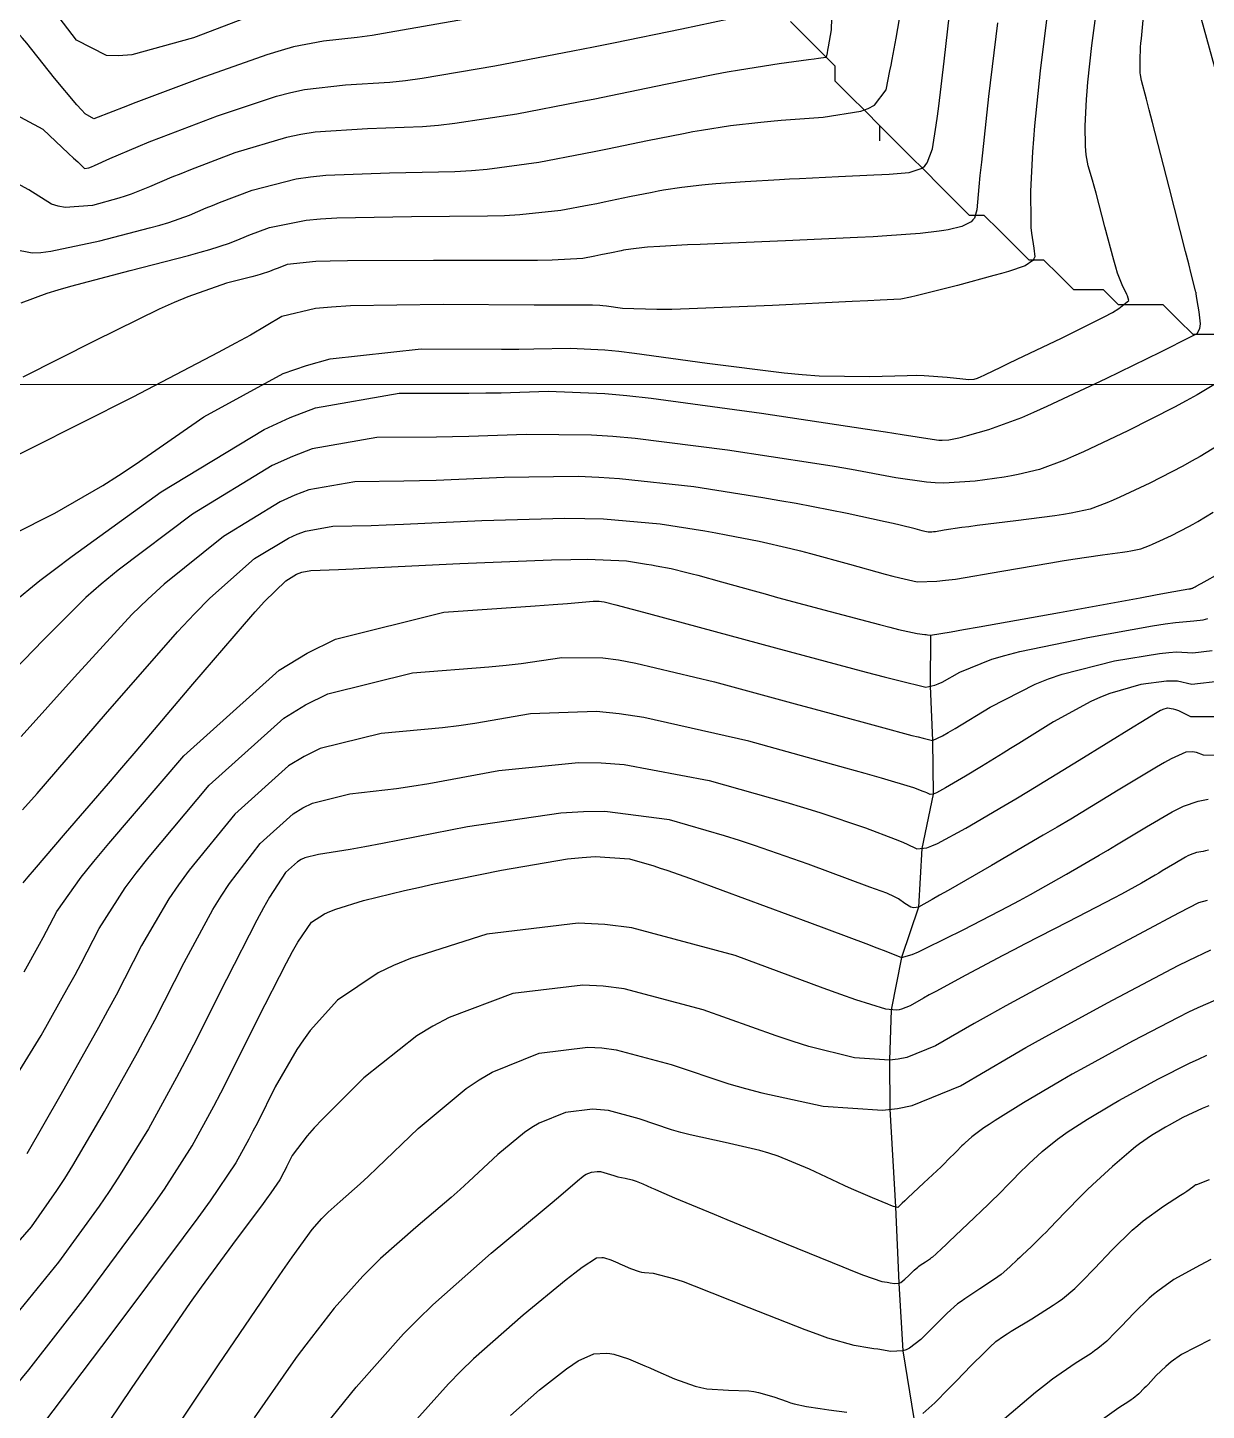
# Model space of a CAD drawing. Header units: metres. Extents: x 837117 to 838477, y 1189012 to 1191015.
# Drawn here: x 838161.7 to 838240.8, y 1189745.1 to 1189837.8 of the extents above; entities that cross this region are included whole.
import ezdxf

# ---------------------------------------------------------------- set-up
doc = ezdxf.new("R2010")
doc.units = ezdxf.units.M
doc.header["$LTSCALE"] = 0.3
doc.layers.add('COORD', color=7, linetype='Continuous', lineweight=20)
doc.layers.add('DRENAJE', color=5, linetype='Continuous', lineweight=25)
doc.layers.add('COTAS 10', color=1, linetype='Continuous')
doc.layers.add('COTAS INT', color=252, linetype='Continuous')

msp = doc.modelspace()

# ---------------------------------------------------------------- linework, layer by layer
at = {"layer": 'COORD'}
msp.add_line((837476.514, 1189813.872), (838476.514, 1189813.872), dxfattribs=at)
at = {"layer": 'COTAS 10'}
for points, elevation in [([(838230.134, 1189839.043), (838229.617, 1189834.891), (838229.243, 1189831.22), (838229.168, 1189830.32), (838229.104, 1189829.47), (838228.976, 1189826.823), (838228.98, 1189824.83), (838229.001, 1189824.392), (838229.029, 1189824.005), (838229.202, 1189823.02), (838229.248, 1189822.435), (838229.197, 1189822.299), (838229.119, 1189822.175), (838228.606, 1189821.824), (838227.489, 1189821.455), (838227.029, 1189821.32), (838226.505, 1189821.171), (838224.068, 1189820.516), (838221.746, 1189819.917), (838221.293, 1189819.804), (838220.923, 1189819.714), (838220.274, 1189819.58), (838218.886, 1189819.525), (838218.05, 1189819.486), (838217.019, 1189819.436), (838211.662, 1189819.167), (838206.082, 1189818.931), (838204.91, 1189818.902), (838203.899, 1189818.889), (838201.595, 1189818.973), (838200.527, 1189819.12), (838200.295, 1189819.147), (838200.091, 1189819.168), (838199.585, 1189819.191), (838197.854, 1189819.188), (838196.878, 1189819.192), (838195.686, 1189819.197), (838189.585, 1189819.235), (838183.36, 1189819.14), (838182.089, 1189819.063), (838181.014, 1189818.963), (838178.77, 1189818.419), (838176.65, 1189817.173), (838175.654, 1189816.631), (838174.482, 1189816.004), (838168.77, 1189813.026), (838161.839, 1189809.531), (838159.898, 1189808.577)], 1840), ([(838160.308, 1189832.277), (838162.732, 1189830.996), (838164.463, 1189829.365), (838164.797, 1189829.048), (838165.069, 1189828.79), (838165.53, 1189828.342), (838165.823, 1189828.407), (838165.989, 1189828.472), (838166.193, 1189828.557), (838167.235, 1189829.031), (838169.121, 1189829.838), (838169.856, 1189830.133), (838170.683, 1189830.458), (838174.438, 1189831.889), (838178.406, 1189833.199), (838179.368, 1189833.448), (838180.27, 1189833.647), (838183.033, 1189833.954), (838186.012, 1189834.14), (838187.05, 1189834.263), (838188.18, 1189834.418), (838193.033, 1189835.233), (838198.278, 1189836.233), (838199.656, 1189836.504), (838201.001, 1189836.773), (838205.59, 1189837.719), (838209.796, 1189838.612)], 1830), ([(838161.376, 1189785.347), (838162.347, 1189786.433), (838166.934, 1189791.77), (838171.772, 1189797.29), (838172.901, 1189798.491), (838173.94, 1189799.55), (838176.934, 1189802.192), (838179.199, 1189803.571), (838179.778, 1189803.833), (838180.336, 1189804.043), (838182.178, 1189804.37), (838184.749, 1189804.421), (838185.767, 1189804.457), (838186.917, 1189804.502), (838192.178, 1189804.746), (838197.738, 1189804.898), (838199.077, 1189804.885), (838200.33, 1189804.849), (838204.131, 1189804.519), (838207.118, 1189804.048), (838207.857, 1189803.921), (838208.559, 1189803.797), (838210.775, 1189803.364), (838212.902, 1189802.87), (838213.547, 1189802.708), (838214.216, 1189802.534), (838216.836, 1189801.812), (838219.22, 1189801.149), (838219.741, 1189801.012), (838220.201, 1189800.895), (838221.359, 1189800.64), (838222.696, 1189800.672), (838223.27, 1189800.736), (838223.931, 1189800.824), (838227.054, 1189801.341), (838230.336, 1189801.919), (838231.098, 1189802.046), (838231.796, 1189802.158), (838233.789, 1189802.443), (838235.144, 1189802.621), (838235.44, 1189802.666), (838235.702, 1189802.71), (838236.363, 1189802.85), (838236.947, 1189803.067), (838237.16, 1189803.157), (838237.395, 1189803.262), (838238.431, 1189803.75), (838239.577, 1189804.339), (838239.882, 1189804.507), (838240.182, 1189804.678), (838241.219, 1189805.31)], 1850), ([(838160.035, 1189755.149), (838161.982, 1189757.382), (838163.677, 1189759.814), (838164.197, 1189760.622), (838164.738, 1189761.489), (838166.876, 1189765.106), (838169.08, 1189769.072), (838169.664, 1189770.158), (838170.235, 1189771.24), (838172.2, 1189775.106), (838174.132, 1189778.662), (838174.683, 1189779.549), (838175.24, 1189780.394), (838177.306, 1189783.092), (838179.512, 1189785.075), (838180.157, 1189785.469), (838180.817, 1189785.795), (838183.323, 1189786.415), (838186.439, 1189786.766), (838187.484, 1189786.924), (838188.608, 1189787.108), (838193.323, 1189787.991), (838198.665, 1189788.528), (838200.184, 1189788.494), (838201.72, 1189788.38), (838207.413, 1189787.311), (838212.554, 1189785.86), (838213.743, 1189785.507), (838214.83, 1189785.174), (838217.905, 1189784.146), (838219.9, 1189783.384), (838220.305, 1189783.22), (838220.646, 1189783.075), (838221.347, 1189782.72), (838222.024, 1189782.796), (838222.35, 1189782.924), (838222.736, 1189783.098), (838224.63, 1189784.11), (838227.187, 1189785.609), (838227.99, 1189786.09), (838228.835, 1189786.599), (838232.23, 1189788.674), (838235.852, 1189790.908), (838236.359, 1189791.22), (838237.36, 1189791.837), (838237.694, 1189792.02), (838237.781, 1189792.059), (838237.864, 1189792.094), (838238.145, 1189792.175), (838238.544, 1189792.118), (838238.703, 1189792.065), (838238.883, 1189791.996), (838239.708, 1189791.613), (838241.502, 1189791.601)], 1860), ([(838170.792, 1189742.582), (838174.515, 1189748.121), (838178.09, 1189753.382), (838178.825, 1189754.451), (838179.449, 1189755.351), (838180.784, 1189757.201), (838181.448, 1189757.947), (838181.65, 1189758.151), (838181.86, 1189758.354), (838182.68, 1189759.08), (838184.012, 1189760.27), (838184.544, 1189760.766), (838185.147, 1189761.334), (838187.912, 1189763.984), (838191.118, 1189766.657), (838191.998, 1189767.239), (838192.875, 1189767.752), (838196.016, 1189769.034), (838199.27, 1189769.426), (838200.219, 1189769.377), (838201.188, 1189769.261), (838204.86, 1189768.274), (838208.742, 1189766.974), (838209.844, 1189766.66), (838210.957, 1189766.366), (838215.074, 1189765.47), (838219.035, 1189765.214), (838220.05, 1189765.323), (838221.03, 1189765.511), (838224.273, 1189766.84), (838227.616, 1189768.812), (838228.66, 1189769.405), (838229.754, 1189770.019), (838234.131, 1189772.404), (838238.059, 1189774.481), (838238.871, 1189774.9), (838239.564, 1189775.251), (838241.068, 1189775.954)], 1870), ([(838241.059, 1189755.182), (838240.343, 1189754.82), (838238.586, 1189753.849), (838237.505, 1189753.077), (838237.214, 1189752.84), (838236.928, 1189752.594), (838235.928, 1189751.623), (838235.054, 1189750.702), (838234.847, 1189750.487), (838234.656, 1189750.29), (838234.094, 1189749.722), (838233.487, 1189749.216), (838233.268, 1189749.057), (838233.026, 1189748.891), (838231.965, 1189748.224), (838230.435, 1189747.156), (838229.896, 1189746.738), (838229.307, 1189746.265), (838226.767, 1189744.115)], 1880)]:
    msp.add_lwpolyline(points, dxfattribs=dict(at, elevation=elevation))
at = {"layer": 'COTAS INT'}
for points, elevation in [([(838160.741, 1189803.841), (838163.534, 1189805.249), (838166.751, 1189807.104), (838167.801, 1189807.769), (838168.92, 1189808.501), (838173.534, 1189811.692), (838178.849, 1189814.596), (838180.409, 1189815.147), (838182.008, 1189815.587), (838188.104, 1189816.262), (838193.498, 1189816.242), (838194.656, 1189816.245), (838195.667, 1189816.251), (838198.104, 1189816.302), (838200.416, 1189816.195), (838201.349, 1189816.1), (838202.409, 1189815.978), (838207.293, 1189815.306), (838212.439, 1189814.647), (838213.664, 1189814.533), (838214.802, 1189814.45), (838218.19, 1189814.398), (838220.703, 1189814.481), (838221.29, 1189814.483), (838221.829, 1189814.475), (838223.385, 1189814.369), (838224.422, 1189814.244), (838224.635, 1189814.225), (838224.816, 1189814.212), (838225.199, 1189814.22), (838225.418, 1189814.299), (838225.494, 1189814.332), (838225.578, 1189814.368), (838225.939, 1189814.537), (838226.968, 1189815.032), (838227.473, 1189815.274), (838228.074, 1189815.561), (838231.04, 1189816.977), (838233.917, 1189818.407), (838234.461, 1189818.702), (838234.897, 1189818.954), (838235.56, 1189819.502), (838235.467, 1189819.805), (838235.427, 1189819.903), (838235.38, 1189820.007), (838235.156, 1189820.432), (838234.809, 1189821.329), (838234.684, 1189821.73), (838234.547, 1189822.197), (838233.948, 1189824.434), (838233.364, 1189826.688), (838233.237, 1189827.165), (838233.124, 1189827.578), (838232.841, 1189828.538), (838232.697, 1189829.279), (838232.672, 1189829.553), (838232.654, 1189829.858), (838232.644, 1189831.208), (838232.73, 1189832.974), (838232.772, 1189833.541), (838232.823, 1189834.142), (838233.072, 1189836.591), (838233.517, 1189839.971)], 1842), ([(838215.642, 1189839.205), (838215.604, 1189837.656), (838215.397, 1189836.505), (838215.358, 1189836.284), (838215.326, 1189836.105), (838215.273, 1189835.813), (838215.267, 1189835.799), (838215.265, 1189835.796), (838215.262, 1189835.794), (838215.249, 1189835.79), (838214.757, 1189835.724), (838214.452, 1189835.682), (838214.075, 1189835.631), (838212.102, 1189835.362), (838209.444, 1189834.947), (838208.634, 1189834.804), (838207.792, 1189834.648), (838204.487, 1189833.983), (838200.819, 1189833.225), (838199.749, 1189833.012), (838198.655, 1189832.797), (838194.509, 1189832.006), (838190.36, 1189831.365), (838189.264, 1189831.245), (838188.191, 1189831.15), (838184.509, 1189831.011), (838180.995, 1189830.778), (838180.029, 1189830.622), (838179.064, 1189830.427), (838175.605, 1189829.394), (838172.632, 1189828.26), (838171.975, 1189828.002), (838171.39, 1189827.767), (838169.876, 1189827.118), (838168.656, 1189826.626), (838168.256, 1189826.49), (838167.83, 1189826.354), (838166.066, 1189825.864), (838164.231, 1189825.729), (838163.76, 1189825.817), (838163.305, 1189825.96), (838161.795, 1189826.927), (838160.218, 1189827.775)], 1832), ([(838191.463, 1189838.443), (838185.966, 1189837.464), (838184.812, 1189837.277), (838183.818, 1189837.128), (838181.557, 1189836.896), (838179.545, 1189836.516), (838178.707, 1189836.273), (838177.748, 1189835.971), (838173.27, 1189834.384), (838168.974, 1189832.769), (838168.128, 1189832.448), (838167.432, 1189832.183), (838166.162, 1189831.684), (838165.577, 1189832.018), (838165.313, 1189832.278), (838165.005, 1189832.611), (838163.522, 1189834.417), (838162.001, 1189836.342), (838161.669, 1189836.75), (838161.374, 1189837.102), (838160.63, 1189837.922)], 1828), ([(838161.284, 1189819.339), (838163.017, 1189819.989), (838163.754, 1189820.215), (838164.603, 1189820.462), (838168.598, 1189821.521), (838172.492, 1189822.524), (838173.277, 1189822.735), (838173.935, 1189822.918), (838175.254, 1189823.337), (838175.964, 1189823.641), (838176.238, 1189823.751), (838176.546, 1189823.872), (838177.94, 1189824.404), (838180.381, 1189824.883), (838181.35, 1189824.971), (838182.446, 1189825.039), (838187.461, 1189825.127), (838192.55, 1189825.168), (838193.692, 1189825.208), (838194.718, 1189825.26), (838197.461, 1189825.551), (838199.378, 1189825.917), (838199.884, 1189826.016), (838200.379, 1189826.115), (838202.075, 1189826.465), (838203.603, 1189826.773), (838203.992, 1189826.845), (838204.366, 1189826.911), (838205.595, 1189827.103), (838206.935, 1189827.255), (838207.379, 1189827.296), (838207.855, 1189827.337), (838209.838, 1189827.482), (838212.129, 1189827.619), (838212.799, 1189827.655), (838213.484, 1189827.69), (838216.087, 1189827.808), (838218.46, 1189827.918), (838219.001, 1189827.948), (838219.491, 1189827.977), (838220.839, 1189828.08), (838221.698, 1189828.384), (838221.88, 1189828.54), (838222.037, 1189828.727), (838222.402, 1189829.662), (838222.645, 1189831.259), (838222.725, 1189831.863), (838222.811, 1189832.537), (838223.168, 1189835.558), (838223.539, 1189838.692)], 1836), ([(838176.774, 1189838.613), (838172.828, 1189837.106), (838168.699, 1189835.966), (838167.796, 1189835.897), (838166.997, 1189835.934), (838164.981, 1189836.959), (838163.828, 1189838.489)], 1826), ([(838160.678, 1189799.196), (838162.534, 1189800.724), (838163.517, 1189801.466), (838164.703, 1189802.345), (838170.678, 1189806.667), (838177.565, 1189810.859), (838179.325, 1189811.656), (838181.022, 1189812.295), (838186.622, 1189813.289), (838191.311, 1189813.287), (838192.433, 1189813.298), (838193.479, 1189813.314), (838196.622, 1189813.413), (838200.424, 1189813.269), (838201.886, 1189813.131), (838203.525, 1189812.951), (838210.921, 1189811.948), (838217.883, 1189810.901), (838219.248, 1189810.694), (838220.369, 1189810.522), (838222.384, 1189810.199), (838222.81, 1189810.136), (838222.929, 1189810.129), (838223.048, 1189810.126), (838223.482, 1189810.15), (838224.16, 1189810.288), (838224.432, 1189810.357), (838224.742, 1189810.438), (838226.168, 1189810.842), (838228.388, 1189811.665), (838229.198, 1189812.01), (838230.093, 1189812.406), (838234.032, 1189814.263), (838237.702, 1189816.061), (838238.427, 1189816.419), (838239.025, 1189816.718), (838240.136, 1189817.296), (838240.334, 1189817.631), (838240.357, 1189817.776), (838240.367, 1189817.944), (838240.289, 1189818.743), (838240.154, 1189819.509), (838240.129, 1189819.657), (838240.109, 1189819.776), (838240.078, 1189819.977), (838240.074, 1189820.014), (838240.07, 1189820.031), (838240.065, 1189820.051), (838240.04, 1189820.147), (838239.749, 1189821.283), (838239.576, 1189821.959), (838239.364, 1189822.791), (838238.265, 1189827.1), (838237.155, 1189831.44), (838236.935, 1189832.292), (838236.753, 1189832.992), (838236.411, 1189834.255), (838236.339, 1189834.626), (838236.327, 1189834.764), (838236.318, 1189834.916), (838236.313, 1189835.593), (838236.356, 1189836.478), (838236.377, 1189836.762), (838236.403, 1189837.063), (838236.528, 1189838.291)], 1844), ([(838160.763, 1189822.946), (838162.015, 1189822.688), (838162.593, 1189822.725), (838163.271, 1189822.808), (838166.556, 1189823.497), (838169.874, 1189824.366), (838170.573, 1189824.563), (838171.177, 1189824.742), (838172.565, 1189825.227), (838173.677, 1189825.704), (838174.107, 1189825.876), (838174.589, 1189826.066), (838176.772, 1189826.899), (838179.723, 1189827.655), (838180.689, 1189827.796), (838181.721, 1189827.908), (838185.985, 1189828.069), (838190.37, 1189828.159), (838191.478, 1189828.227), (838192.539, 1189828.313), (838195.985, 1189828.778), (838199.017, 1189829.357), (838199.817, 1189829.514), (838200.599, 1189829.67), (838203.281, 1189830.224), (838205.698, 1189830.71), (838206.313, 1189830.824), (838206.905, 1189830.929), (838208.849, 1189831.232), (838210.891, 1189831.468), (838211.545, 1189831.53), (838212.238, 1189831.591), (838215.061, 1189831.8), (838217.58, 1189832.201), (838218.082, 1189832.383), (838218.498, 1189832.596), (838219.295, 1189833.621), (838219.543, 1189834.9), (838219.614, 1189835.273), (838219.685, 1189835.654), (838219.95, 1189837.099), (838220.177, 1189838.38)], 1834), ([(838226.751, 1189838.115), (838226.162, 1189833.191), (838225.674, 1189828.779), (838225.58, 1189827.883), (838225.503, 1189827.129), (838225.374, 1189825.579), (838225.21, 1189825.026), (838225.11, 1189824.9), (838224.988, 1189824.785), (838224.354, 1189824.469), (838223.448, 1189824.249), (838223.155, 1189824.195), (838222.843, 1189824.145), (838221.565, 1189823.987), (838219.329, 1189823.829), (838218.414, 1189823.779), (838217.371, 1189823.726), (838212.534, 1189823.509), (838207.792, 1189823.308), (838206.808, 1189823.265), (838205.967, 1189823.226), (838204.118, 1189823.132), (838203.288, 1189823.071), (838203.089, 1189823.054), (838202.903, 1189823.037), (838202.342, 1189822.973), (838201.828, 1189822.893), (838201.671, 1189822.865), (838201.508, 1189822.835), (838200.868, 1189822.706), (838200.159, 1189822.56), (838199.951, 1189822.518), (838199.74, 1189822.477), (838198.937, 1189822.324), (838196.898, 1189822.208), (838195.906, 1189822.19), (838194.729, 1189822.178), (838188.937, 1189822.184), (838183.171, 1189822.17), (838182.011, 1189822.145), (838181.04, 1189822.11), (838179.107, 1189821.909), (838178.503, 1189821.678), (838178.369, 1189821.626), (838178.251, 1189821.578), (838177.943, 1189821.446), (838177.371, 1189821.265), (838177.086, 1189821.186), (838176.746, 1189821.094), (838175.058, 1189820.659), (838172.458, 1189819.753), (838171.542, 1189819.364), (838170.542, 1189818.916), (838166.222, 1189816.798), (838161.388, 1189814.357)], 1838), ([(838240.416, 1189838.389), (838242.736, 1189829.951)], 1846), ([(838242.485, 1189814.583), (838240.147, 1189813.179), (838239.409, 1189812.769), (838238.632, 1189812.35), (838235.499, 1189810.759), (838232.527, 1189809.358), (838231.852, 1189809.059), (838231.241, 1189808.799), (838229.566, 1189808.178), (838228.141, 1189807.831), (838227.687, 1189807.743), (838227.207, 1189807.659), (838225.26, 1189807.381), (838223.157, 1189807.262), (838222.579, 1189807.277), (838222.003, 1189807.313), (838219.938, 1189807.616), (838216.959, 1189808.168), (838215.807, 1189808.36), (838214.513, 1189808.57), (838208.658, 1189809.472), (838202.46, 1189810.25), (838200.95, 1189810.383), (838199.529, 1189810.479), (838195.141, 1189810.524), (838191.292, 1189810.377), (838190.211, 1189810.351), (838189.124, 1189810.331), (838185.141, 1189810.316), (838180.793, 1189809.544), (838179.476, 1189809.048), (838178.109, 1189808.429), (838172.763, 1189805.175), (838167.782, 1189801.413), (838166.645, 1189800.474), (838165.613, 1189799.579), (838162.763, 1189796.72), (838160.189, 1189794.072)], 1846), ([(838242.358, 1189810.273), (838240.351, 1189809.049), (838239.772, 1189808.72), (838239.182, 1189808.395), (838236.965, 1189807.254), (838234.961, 1189806.31), (838234.506, 1189806.108), (838234.094, 1189805.933), (838232.965, 1189805.514), (838231.686, 1189805.242), (838231.179, 1189805.158), (838230.606, 1189805.071), (838227.985, 1189804.727), (838225.392, 1189804.406), (838224.837, 1189804.333), (838224.352, 1189804.268), (838223.188, 1189804.093), (838222.594, 1189803.995), (838222.468, 1189803.978), (838222.359, 1189803.966), (838222.105, 1189803.96), (838221.884, 1189804.008), (838221.797, 1189804.031), (838221.698, 1189804.057), (838221.244, 1189804.183), (838220.222, 1189804.432), (838219.765, 1189804.536), (838219.232, 1189804.654), (838216.679, 1189805.207), (838213.248, 1189805.878), (838212.163, 1189806.07), (838211.018, 1189806.266), (838206.394, 1189806.996), (838201.395, 1189807.549), (838200.013, 1189807.634), (838198.633, 1189807.688), (838193.659, 1189807.635), (838189.105, 1189807.44), (838187.989, 1189807.404), (838186.936, 1189807.376), (838183.659, 1189807.343), (838180.565, 1189806.794), (838179.627, 1189806.441), (838178.654, 1189806), (838174.849, 1189803.684), (838170.861, 1189800.481), (838169.773, 1189799.482), (838168.693, 1189798.434), (838164.849, 1189794.245), (838161.268, 1189790.253)], 1848), ([(838161.417, 1189780.458), (838161.754, 1189780.862), (838162.165, 1189781.347), (838164.261, 1189783.775), (838167.136, 1189787.107), (838168.039, 1189788.162), (838168.987, 1189789.275), (838172.795, 1189793.775), (838176.248, 1189797.803), (838176.973, 1189798.619), (838177.598, 1189799.305), (838179.02, 1189800.701), (838179.744, 1189801.142), (838179.929, 1189801.226), (838180.107, 1189801.293), (838180.696, 1189801.397), (838182.561, 1189801.466), (838183.544, 1189801.51), (838184.73, 1189801.565), (838190.696, 1189801.857), (838196.842, 1189802.107), (838198.141, 1189802.136), (838199.265, 1189802.148), (838201.867, 1189802.043), (838203.218, 1189801.83), (838203.552, 1189801.773), (838203.869, 1189801.717), (838204.871, 1189801.521), (838205.929, 1189801.27), (838206.282, 1189801.179), (838206.66, 1189801.079), (838208.242, 1189800.639), (838210.425, 1189800.028), (838211.183, 1189799.819), (838212.008, 1189799.594), (838215.539, 1189798.638), (838218.846, 1189797.765), (838219.529, 1189797.591), (838220.11, 1189797.447), (838221.37, 1189797.174), (838221.872, 1189797.107), (838221.976, 1189797.093), (838222.064, 1189797.08), (838222.257, 1189797.052), (838223.642, 1189797.279), (838224.482, 1189797.427), (838225.52, 1189797.612), (838230.919, 1189798.589), (838236.32, 1189799.571), (838237.359, 1189799.759), (838238.201, 1189799.911), (838239.594, 1189800.16), (838239.682, 1189800.171), (838239.702, 1189800.174), (838239.719, 1189800.177), (838239.762, 1189800.186), (838239.8, 1189800.201), (838239.814, 1189800.207), (838239.83, 1189800.213), (838239.897, 1189800.245), (838239.972, 1189800.284), (838240.012, 1189800.306), (838240.08, 1189800.347), (838240.171, 1189800.399), (838240.205, 1189800.417), (838240.242, 1189800.436), (838240.412, 1189800.518), (838241.771, 1189801.281)], 1852), ([(838161.468, 1189774.491), (838162.503, 1189776.337), (838162.749, 1189776.788), (838162.978, 1189777.213), (838163.659, 1189778.532), (838165.312, 1189780.831), (838166.153, 1189781.874), (838167.162, 1189783.093), (838172.191, 1189788.963), (838178.586, 1189794.71), (838180.456, 1189795.852), (838182.368, 1189796.799), (838189.632, 1189798.595), (838195.755, 1189799.028), (838196.948, 1189799.115), (838197.923, 1189799.189), (838199.632, 1189799.338), (838200.041, 1189799.336), (838200.198, 1189799.315), (838200.372, 1189799.284), (838201.158, 1189799.096), (838203.352, 1189798.503), (838204.414, 1189798.216), (838205.673, 1189797.877), (838211.862, 1189796.212), (838217.955, 1189794.584), (838219.154, 1189794.269), (838220.141, 1189794.012), (838221.942, 1189793.573), (838222.548, 1189793.694), (838222.782, 1189793.789), (838223.044, 1189793.912), (838224.232, 1189794.58), (838226.383, 1189795.451), (838227.254, 1189795.702), (838228.244, 1189795.957), (838232.813, 1189796.911), (838237.158, 1189797.677), (838238.006, 1189797.813), (838238.701, 1189797.916), (838239.931, 1189798.015), (838240.552, 1189798.086), (838240.863, 1189798.171)], 1854), ([(838160.653, 1189767.015), (838162.61, 1189770.205), (838164.451, 1189773.487), (838164.889, 1189774.289), (838165.296, 1189775.045), (838166.506, 1189777.39), (838168.252, 1189780.108), (838168.996, 1189781.099), (838169.854, 1189782.193), (838173.896, 1189787.006), (838178.895, 1189791.499), (838180.356, 1189792.391), (838181.851, 1189793.131), (838187.529, 1189794.535), (838192.65, 1189794.941), (838193.793, 1189795.052), (838194.818, 1189795.162), (838197.529, 1189795.556), (838200.278, 1189795.543), (838201.327, 1189795.398), (838202.5, 1189795.191), (838207.778, 1189793.928), (838213.187, 1189792.452), (838214.444, 1189792.11), (838215.596, 1189791.797), (838218.883, 1189790.908), (838221.007, 1189790.34), (838221.425, 1189790.23), (838221.769, 1189790.141), (838222.397, 1189789.988), (838223.077, 1189790.318), (838223.455, 1189790.534), (838223.914, 1189790.802), (838226.255, 1189792.22), (838229.283, 1189793.773), (838230.175, 1189794.126), (838231.09, 1189794.447), (838234.59, 1189795.332), (838237.62, 1189795.824), (838238.239, 1189795.897), (838238.762, 1189795.943), (838239.857, 1189795.881), (838241.145, 1189796.028)], 1856), ([(838241.739, 1189793.969), (838239.783, 1189793.747), (838238.823, 1189793.969), (838238.471, 1189793.981), (838238.082, 1189793.971), (838236.367, 1189793.753), (838234.28, 1189793.149), (838233.656, 1189792.895), (838233.011, 1189792.603), (838230.519, 1189791.236), (838228.182, 1189789.799), (838227.635, 1189789.464), (838227.133, 1189789.154), (838225.684, 1189788.262), (838224.606, 1189787.603), (838224.338, 1189787.442), (838224.083, 1189787.289), (838223.272, 1189786.813), (838222.67, 1189786.492), (838222.548, 1189786.437), (838222.444, 1189786.396), (838222.23, 1189786.372), (838222.007, 1189786.485), (838221.899, 1189786.531), (838221.77, 1189786.583), (838221.137, 1189786.824), (838218.976, 1189787.475), (838217.884, 1189787.784), (838216.578, 1189788.15), (838210.08, 1189789.941), (838203.03, 1189791.534), (838201.376, 1189791.776), (838199.852, 1189791.932), (838195.426, 1189791.773), (838191.713, 1189791.135), (838190.639, 1189790.988), (838189.545, 1189790.854), (838185.426, 1189790.475), (838181.334, 1189789.463), (838180.257, 1189788.93), (838179.204, 1189788.287), (838175.601, 1189785.049), (838172.547, 1189781.294), (838171.84, 1189780.324), (838171.192, 1189779.385), (838169.353, 1189776.248), (838167.642, 1189772.927), (838167.076, 1189771.872), (838166.469, 1189770.758), (838163.94, 1189766.248), (838161.667, 1189762.275)], 1858), ([(838241.394, 1189788.978), (838240.564, 1189789.007), (838240.091, 1189789.185), (838239.961, 1189789.212), (838239.833, 1189789.229), (838239.374, 1189789.208), (838238.404, 1189788.765), (838237.953, 1189788.517), (838237.423, 1189788.214), (838234.848, 1189786.664), (838231.665, 1189784.73), (838230.751, 1189784.185), (838229.824, 1189783.636), (838226.356, 1189781.618), (838223.437, 1189779.945), (838222.855, 1189779.613), (838222.372, 1189779.338), (838221.446, 1189778.82), (838221.135, 1189778.769), (838221.039, 1189778.788), (838220.94, 1189778.822), (838220.547, 1189779.063), (838220.105, 1189779.372), (838219.975, 1189779.448), (838219.841, 1189779.52), (838219.326, 1189779.746), (838218.192, 1189780.165), (838214.066, 1189781.692), (838210.458, 1189782.956), (838209.45, 1189783.285), (838208.437, 1189783.605), (838204.747, 1189784.681), (838200.411, 1189785.227), (838198.992, 1189785.212), (838197.478, 1189785.124), (838191.22, 1189784.209), (838185.503, 1189783.082), (838184.33, 1189782.861), (838183.334, 1189782.679), (838181.22, 1189782.355), (838180.3, 1189782.127), (838180.058, 1189782.007), (838179.821, 1189781.863), (838179.011, 1189781.135), (838177.932, 1189779.495), (838177.526, 1189778.775), (838177.073, 1189777.939), (838175.048, 1189773.963), (838172.828, 1189769.554), (838172.252, 1189768.445), (838171.692, 1189767.385), (838169.812, 1189763.963), (838167.81, 1189760.702), (838167.173, 1189759.744), (838166.501, 1189758.761), (838163.776, 1189755.012), (838160.885, 1189751.442)], 1862), ([(838160.951, 1189746.756), (838161.791, 1189747.782), (838165.57, 1189752.642), (838169.324, 1189757.709), (838170.149, 1189758.866), (838170.881, 1189759.916), (838172.748, 1189762.821), (838174.194, 1189765.476), (838174.661, 1189766.369), (838175.155, 1189767.329), (838177.179, 1189771.368), (838179.069, 1189775.084), (838179.479, 1189775.841), (838179.841, 1189776.48), (838180.739, 1189777.808), (838181.627, 1189778.371), (838181.983, 1189778.528), (838182.386, 1189778.686), (838184.239, 1189779.261), (838186.975, 1189779.927), (838187.935, 1189780.143), (838188.983, 1189780.372), (838193.5, 1189781.31), (838197.913, 1189782.048), (838198.895, 1189782.15), (838199.773, 1189782.208), (838202.08, 1189782.051), (838203.697, 1189781.58), (838204.141, 1189781.44), (838204.583, 1189781.296), (838206.164, 1189780.741), (838208.342, 1189779.936), (838214.14, 1189777.793), (838217.932, 1189776.38), (838218.668, 1189776.1), (838219.269, 1189775.868), (838220.306, 1189775.432), (838221.042, 1189775.648), (838221.452, 1189775.828), (838221.952, 1189776.059), (838224.504, 1189777.325), (838227.467, 1189778.867), (838228.226, 1189779.273), (838228.959, 1189779.669), (838231.381, 1189781.022), (838233.572, 1189782.297), (838234.158, 1189782.644), (838234.735, 1189782.988), (838236.746, 1189784.21), (838238.466, 1189785.206), (838238.861, 1189785.409), (838239.22, 1189785.58), (838240.221, 1189785.932), (838240.891, 1189786.059)], 1864), ([(838240.902, 1189782.631), (838240.712, 1189782.594), (838240.542, 1189782.56), (838240.092, 1189782.473), (838239.675, 1189782.326), (838239.525, 1189782.255), (838239.361, 1189782.171), (838238.643, 1189781.755), (838237.805, 1189781.246), (838237.564, 1189781.102), (838237.32, 1189780.958), (838236.407, 1189780.426), (838235.075, 1189779.697), (838234.567, 1189779.429), (838233.998, 1189779.13), (838231.44, 1189777.811), (838228.6, 1189776.348), (838227.853, 1189775.959), (838227.123, 1189775.577), (838224.63, 1189774.258), (838222.61, 1189773.169), (838222.178, 1189772.933), (838221.802, 1189772.725), (838220.903, 1189772.212), (838220.324, 1189771.974), (838220.149, 1189771.941), (838219.967, 1189771.921), (838219.26, 1189771.967), (838217.254, 1189772.604), (838216.254, 1189772.958), (838215.062, 1189773.388), (838209.152, 1189775.58), (838202.237, 1189777.438), (838200.412, 1189777.657), (838198.626, 1189777.749), (838192.498, 1189777.012), (838187.39, 1189775.377), (838186.247, 1189774.902), (838185.221, 1189774.418), (838182.498, 1189772.589), (838180.667, 1189770.545), (838180.205, 1189769.925), (838179.761, 1189769.282), (838178.321, 1189766.766), (838177.117, 1189764.362), (838176.822, 1189763.79), (838176.545, 1189763.259), (838175.684, 1189761.679), (838173.952, 1189759.13), (838173.125, 1189757.988), (838172.148, 1189756.657), (838167.363, 1189750.273), (838162.698, 1189744.123)], 1866), ([(838240.817, 1189779.268), (838240.237, 1189779.103), (838238.944, 1189778.434), (838238.186, 1189778.032), (838237.254, 1189777.537), (838232.443, 1189774.969), (838227.316, 1189772.2), (838226.185, 1189771.578), (838225.179, 1189771.02), (838222.588, 1189769.526), (838220.677, 1189768.742), (838220.099, 1189768.632), (838219.501, 1189768.567), (838217.167, 1189768.718), (838214.105, 1189769.485), (838213.049, 1189769.809), (838211.902, 1189770.181), (838207.006, 1189771.927), (838201.713, 1189773.35), (838200.316, 1189773.517), (838198.948, 1189773.587), (838194.257, 1189773.023), (838189.987, 1189771.424), (838188.885, 1189770.841), (838187.818, 1189770.198), (838184.257, 1189767.369), (838181.493, 1189764.61), (838180.93, 1189764.009), (838180.454, 1189763.481), (838179.463, 1189762.163), (838179.078, 1189761.395), (838178.984, 1189761.212), (838178.895, 1189761.042), (838178.62, 1189760.537), (838178.025, 1189759.667), (838177.734, 1189759.267), (838177.389, 1189758.798), (838175.688, 1189756.531), (838173.358, 1189753.345), (838172.616, 1189752.297), (838171.832, 1189751.177), (838168.651, 1189746.531), (838165.747, 1189742.219)], 1868), ([(838241.899, 1189772.806), (838240.183, 1189772.069), (838239.557, 1189771.768), (838238.865, 1189771.425), (838235.819, 1189769.84), (838232.582, 1189768.075), (838231.77, 1189767.619), (838230.994, 1189767.178), (838228.496, 1189765.704), (838226.59, 1189764.515), (838226.187, 1189764.253), (838225.838, 1189764.02), (838225.028, 1189763.424), (838224.589, 1189763.023), (838224.475, 1189762.913), (838224.363, 1189762.804), (838223.984, 1189762.417), (838223.434, 1189761.864), (838223.215, 1189761.651), (838222.966, 1189761.412), (838221.825, 1189760.33), (838220.745, 1189759.316), (838220.534, 1189759.119), (838220.362, 1189758.958), (838220.06, 1189758.681), (838219.77, 1189758.753), (838219.605, 1189758.814), (838219.404, 1189758.891), (838218.374, 1189759.315), (838216.954, 1189759.937), (838216.508, 1189760.139), (838216.038, 1189760.355), (838214.146, 1189761.242), (838212.035, 1189762.11), (838211.426, 1189762.314), (838210.807, 1189762.501), (838208.483, 1189763.043), (838206.143, 1189763.551), (838205.514, 1189763.717), (838204.892, 1189763.893), (838202.714, 1189764.621), (838200.664, 1189765.172), (838200.122, 1189765.237), (838199.592, 1189765.264), (838197.775, 1189765.046), (838196.021, 1189764.33), (838195.531, 1189764.043), (838195.039, 1189763.718), (838193.249, 1189762.225), (838191.308, 1189760.417), (838190.721, 1189759.893), (838190.112, 1189759.358), (838187.738, 1189757.345), (838185.368, 1189755.249), (838184.764, 1189754.662), (838184.181, 1189754.072), (838182.263, 1189751.92), (838180.364, 1189749.473), (838179.793, 1189748.698), (838179.203, 1189747.88), (838176.91, 1189744.574)], 1872), ([(838181.279, 1189743.595), (838183.743, 1189746.639), (838186.914, 1189750.198), (838187.877, 1189751.172), (838188.877, 1189752.143), (838192.795, 1189755.61), (838196.212, 1189758.446), (838196.897, 1189759.019), (838197.468, 1189759.499), (838198.586, 1189760.466), (838198.961, 1189760.779), (838199.064, 1189760.847), (838199.166, 1189760.907), (838199.534, 1189761.057), (838199.915, 1189761.103), (838200.026, 1189761.097), (838200.139, 1189761.084), (838200.569, 1189760.968), (838201.025, 1189760.816), (838201.155, 1189760.779), (838201.287, 1189760.744), (838201.777, 1189760.637), (838202.264, 1189760.524), (838202.394, 1189760.485), (838202.521, 1189760.442), (838202.963, 1189760.26), (838203.549, 1189759.994), (838203.767, 1189759.898), (838204.009, 1189759.793), (838205.085, 1189759.333), (838206.985, 1189758.541), (838207.746, 1189758.225), (838208.61, 1189757.869), (838212.579, 1189756.234), (838216.383, 1189754.69), (838217.143, 1189754.39), (838217.775, 1189754.146), (838218.995, 1189753.723), (838219.363, 1189753.663), (838219.457, 1189753.648), (838219.548, 1189753.633), (838219.85, 1189753.584), (838220.127, 1189753.598), (838220.203, 1189753.624), (838220.279, 1189753.659), (838220.548, 1189753.862), (838220.803, 1189754.117), (838220.87, 1189754.183), (838221.157, 1189754.47), (838221.401, 1189754.686), (838221.481, 1189754.747), (838221.566, 1189754.81), (838221.917, 1189755.04), (838222.258, 1189755.261), (838222.337, 1189755.317), (838222.41, 1189755.371), (838222.617, 1189755.546), (838223.045, 1189755.954), (838223.257, 1189756.155), (838223.51, 1189756.394), (838224.762, 1189757.572), (838226.124, 1189758.871), (838226.447, 1189759.186), (838226.746, 1189759.481), (838227.63, 1189760.384), (838228.397, 1189761.168), (838228.624, 1189761.388), (838228.856, 1189761.61), (838229.743, 1189762.423), (838230.773, 1189763.258), (838231.095, 1189763.494), (838231.433, 1189763.732), (838232.785, 1189764.609), (838234.396, 1189765.559), (838234.896, 1189765.843), (838235.42, 1189766.137), (838237.506, 1189767.275), (838239.67, 1189768.369), (838240.243, 1189768.636), (838240.803, 1189768.886)], 1874), ([(838240.928, 1189765.503), (838240.476, 1189765.313), (838239.194, 1189764.71), (838238.257, 1189764.199), (838238.022, 1189764.067), (838237.798, 1189763.94), (838237.074, 1189763.513), (838236.275, 1189762.949), (838236.003, 1189762.735), (838235.708, 1189762.496), (838234.458, 1189761.422), (838233.122, 1189760.197), (838232.772, 1189759.863), (838232.431, 1189759.531), (838231.275, 1189758.35), (838230.263, 1189757.29), (838230.013, 1189757.034), (838229.776, 1189756.795), (838229.033, 1189756.07), (838228.412, 1189755.482), (838228.253, 1189755.33), (838228.099, 1189755.182), (838227.591, 1189754.689), (838226.995, 1189754.183), (838226.785, 1189754.028), (838226.556, 1189753.867), (838225.571, 1189753.23), (838224.558, 1189752.564), (838224.313, 1189752.384), (838224.083, 1189752.207), (838223.377, 1189751.583), (838222.549, 1189750.755), (838222.356, 1189750.563), (838221.619, 1189749.829), (838220.842, 1189749.241), (838220.624, 1189749.141), (838220.405, 1189749.067), (838219.604, 1189749.025), (838218.734, 1189749.168), (838218.471, 1189749.211), (838218.199, 1189749.255), (838217.137, 1189749.426), (838215.374, 1189749.924), (838214.659, 1189750.174), (838213.847, 1189750.473), (838210.095, 1189751.959), (838206.441, 1189753.408), (838205.69, 1189753.684), (838205.052, 1189753.905), (838203.69, 1189754.249), (838203.075, 1189754.291), (838202.908, 1189754.322), (838202.742, 1189754.361), (838202.154, 1189754.571), (838201.601, 1189754.819), (838201.458, 1189754.883), (838201.318, 1189754.943), (838200.85, 1189755.142), (838200.43, 1189755.275), (838200.321, 1189755.294), (838200.215, 1189755.305), (838199.862, 1189755.281), (838198.905, 1189754.651), (838198.42, 1189754.281), (838197.838, 1189753.825), (838194.941, 1189751.468), (838191.615, 1189748.522), (838190.763, 1189747.693), (838189.941, 1189746.859), (838187.22, 1189743.804)], 1876), ([(838221.748, 1189744.858), (838222.543, 1189745.583), (838223.462, 1189746.518), (838223.726, 1189746.786), (838223.994, 1189747.058), (838224.998, 1189748.074), (838225.877, 1189748.954), (838226.065, 1189749.141), (838226.231, 1189749.303), (838226.633, 1189749.681), (838227.154, 1189750.047), (838227.396, 1189750.202), (838227.678, 1189750.379), (838229.049, 1189751.209), (838230.494, 1189752.118), (838230.824, 1189752.345), (838231.123, 1189752.561), (838231.951, 1189753.25), (838232.716, 1189754.025), (838232.977, 1189754.294), (838233.258, 1189754.587), (838234.45, 1189755.842), (838235.786, 1189757.148), (838236.159, 1189757.473), (838236.533, 1189757.781), (838237.896, 1189758.762), (838239.03, 1189759.495), (838239.26, 1189759.648), (838239.454, 1189759.779), (838239.851, 1189760.068), (838239.991, 1189760.181), (838240.023, 1189760.201), (838240.051, 1189760.215), (838240.129, 1189760.223), (838240.983, 1189760.558)], 1878), ([(838241.012, 1189749.809), (838239.099, 1189748.822), (838238.41, 1189748.33), (838238.226, 1189748.18), (838238.043, 1189748.023), (838237.406, 1189747.404), (838236.849, 1189746.817), (838236.718, 1189746.681), (838236.596, 1189746.555), (838236.238, 1189746.193), (838235.851, 1189745.871), (838235.711, 1189745.77), (838235.557, 1189745.664), (838234.882, 1189745.239), (838233.8, 1189744.466)], 1882), ([(838194.089, 1189744.732), (838196.038, 1189746.459), (838197.851, 1189747.865), (838198.264, 1189748.149), (838198.639, 1189748.386), (838199.674, 1189748.861), (838200.509, 1189748.918), (838200.758, 1189748.891), (838201.014, 1189748.846), (838202.006, 1189748.533), (838203.112, 1189748.063), (838203.441, 1189747.92), (838203.779, 1189747.771), (838205.083, 1189747.184), (838206.472, 1189746.688), (838206.864, 1189746.596), (838207.259, 1189746.523), (838208.711, 1189746.423), (838210.074, 1189746.373), (838210.412, 1189746.331), (838210.732, 1189746.278), (838211.75, 1189745.984), (838212.638, 1189745.659), (838212.877, 1189745.586), (838213.114, 1189745.52), (838213.946, 1189745.342), (838214.858, 1189745.203), (838215.144, 1189745.161), (838215.446, 1189745.118), (838216.659, 1189744.952)], 1878)]:
    msp.add_lwpolyline(points, dxfattribs=dict(at, elevation=elevation))
at = {"layer": 'DRENAJE'}
for p, q in [((838222.257, 1189797.052), (838222.245, 1189793.633)), ((838222.245, 1189793.633), (838222.397, 1189789.988)), ((838222.397, 1189789.988), (838222.444, 1189786.396)), ((838222.444, 1189786.396), (838221.686, 1189782.758)), ((838221.686, 1189782.758), (838221.446, 1189778.82)), ((838221.446, 1189778.82), (838220.306, 1189775.432)), ((838220.306, 1189775.432), (838219.614, 1189771.944)), ((838219.614, 1189771.944), (838219.501, 1189768.567)), ((838219.501, 1189768.567), (838219.543, 1189765.269)), ((838219.543, 1189765.269), (838219.915, 1189758.717)), ((838219.915, 1189758.717), (838220.127, 1189753.598)), ((838220.127, 1189753.598), (838220.405, 1189749.067)), ((838220.405, 1189749.067), (838221.146, 1189744.536))]:
    msp.add_line(p, q, dxfattribs=at)
for points in [[(838218.873, 1189831.209, 0), (838217.873, 1189832.209, 0), (838216.874, 1189833.209, 0), (838215.874, 1189834.208, 0), (838215.874, 1189835.208, 0), (838214.874, 1189836.208, 0), (838213.875, 1189837.207, 0), (838212.875, 1189838.207, 0)], [(838244.864, 1189817.214, 0), (838239.866, 1189817.214, 0), (838238.866, 1189818.214, 0), (838237.867, 1189819.213, 0), (838234.868, 1189819.213, 0), (838233.868, 1189820.213, 0), (838231.869, 1189820.213, 0), (838230.869, 1189821.213, 0), (838229.869, 1189822.212, 0), (838228.87, 1189822.212, 0), (838227.87, 1189823.212, 0), (838226.87, 1189824.212, 0), (838225.871, 1189825.211, 0), (838224.871, 1189825.211, 0), (838223.871, 1189826.211, 0), (838222.872, 1189827.211, 0), (838221.872, 1189828.21, 0), (838220.872, 1189829.21, 0), (838219.873, 1189830.21, 0), (838218.873, 1189831.209, 0)], [(838218.873, 1189830.21, 0), (838218.873, 1189831.209, 0)]]:
    msp.add_polyline3d(points, dxfattribs=at)

doc.saveas('drawing.dxf')
